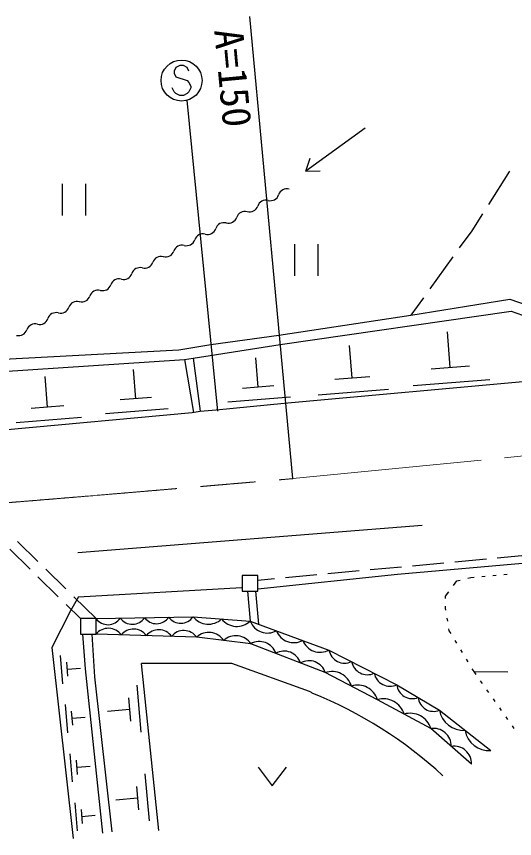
# Model space of a CAD drawing. Units: millimetres, scale not verified. Extents: x 40000 to 680000, y 20000 to 380000.
# Drawn here: x 310913 to 342516, y 261465 to 313593 of the extents above; entities that cross this region are included whole.
import ezdxf
from ezdxf.enums import TextEntityAlignment as Align

# ---------------------------------------------------------------- set-up
doc = ezdxf.new("R2010")
doc.units = ezdxf.units.MM
doc.header["$LTSCALE"] = 1000
doc.linetypes.add('CHAIN', pattern=[18.5, 12, -1.5, 3.5, -1.5])
for name, color, linetype, lineweight in [('M-BGD', 7, 'Continuous', 25), ('M-BMK', 2, 'CHAIN', 13), ('M-BMK-SRVR', 3, 'Continuous', 25), ('M-STR-STRC', 7, 'Continuous', 25), ('M-STR-STRD', 7, 'Continuous', 25)]:
    doc.layers.add(name, color=color, linetype=linetype, lineweight=lineweight)
doc.styles.add('ＭＳ ゴシック', font='')
doc.styles.get('ＭＳ ゴシック').set_extended_font_data('MS Gothic')

msp = doc.modelspace()

# ---------------------------------------------------------------- linework, layer by layer
at = {"layer": 'M-BGD'}
for p, q in [((333048, 306518), (329267, 303777)), ((329267, 303777), (329546, 304615)), ((329267, 303777), (330181, 303794)), ((342199, 303780), (340856, 301672)), ((313824, 302970), (313824, 300970)), ((315324, 300970), (315324, 302970)), ((340480, 301082), (339795, 300007)), ((339795, 300007), (339007, 298913)), ((328556, 299148), (328556, 297148)), ((330056, 297148), (330056, 299148)), ((338598, 298345), (337138, 296316)), ((336729, 295748), (335941, 294654)), ((335941, 294654), (342207, 295670)), ((342207, 295670), (344408, 294908)), ((327559, 293384), (335941, 294654)), ((327644, 292792), (342291, 294908)), ((342291, 294908), (344239, 294231)), ((338436, 291323), (338254, 293586)), ((323241, 292792), (327559, 293384)), ((308509, 291776), (321209, 292453)), ((321209, 292453), (323241, 292792)), ((322121, 291926), (327644, 292792)), ((332217, 290654), (332051, 292729)), ((321582, 291836), (322121, 291926)), ((322121, 291926), (322564, 288558)), ((326255, 290088), (326106, 291945)), ((327898, 289066), (363204, 292284)), ((306973, 290880), (321582, 291836)), ((321582, 291836), (322139, 288487)), ((339648, 291419), (337223, 291227)), ((318495, 289357), (318346, 291214)), ((312892, 288824), (312732, 290758)), ((333329, 290742), (331106, 290566)), ((340937, 290545), (336088, 290161)), ((327250, 290167), (325260, 290009)), ((334510, 289941), (330065, 289589)), ((319490, 289436), (317500, 289278)), ((328308, 289450), (324328, 289134)), ((313928, 288909), (311857, 288739)), ((323580, 288643), (327898, 289066)), ((310118, 287373), (322056, 288474)), ((320548, 288719), (316568, 288403)), ((322056, 288474), (322564, 288558)), ((322564, 288558), (323580, 288643)), ((315032, 288165), (310889, 287825)), ((335095, 278229), (373195, 281616)), ((310987, 280304), (312270, 279042)), ((310494, 279811), (311778, 278550)), ((341423, 279264), (343414, 279448)), ((336046, 278766), (338037, 278950)), ((338734, 279015), (340726, 279199)), ((312770, 278552), (314053, 277290)), ((330669, 278268), (332660, 278453)), ((333357, 278517), (335349, 278702)), ((312277, 278060), (313562, 276798)), ((326224, 277308), (335095, 278229)), ((326224, 277857), (327283, 277955)), ((327980, 278020), (329971, 278204)), ((338864, 277810), (339063, 277857)), ((339549, 277975), (339747, 278022)), ((339747, 278022), (339946, 278041)), ((340444, 278087), (340643, 278105)), ((341141, 278151), (341340, 278169)), ((341838, 278215), (342037, 278233)), ((314859, 276790), (325189, 277382)), ((338652, 277521), (338864, 277810)), ((325567, 277149), (325744, 275249)), ((326072, 277149), (326267, 275051)), ((338142, 276831), (338355, 277119)), ((338142, 276696), (338142, 276831)), ((314061, 276308), (314975, 275411)), ((314859, 276790), (314337, 275897)), ((314552, 276799), (315965, 275411)), ((314337, 275897), (313166, 273572)), ((338142, 276061), (338142, 276196)), ((338161, 275943), (338142, 276061)), ((338275, 275252), (338242, 275449)), ((338375, 274639), (338355, 274758)), ((315113, 274421), (315283, 272218)), ((315706, 274421), (315875, 271710)), ((338486, 274457), (338375, 274639)), ((338849, 273858), (338745, 274029)), ((313166, 273572), (314521, 261465)), ((339213, 273260), (339109, 273431)), ((313857, 271285), (313714, 273072)), ((314178, 271760), (314107, 272654)), ((339576, 272662), (339472, 272833)), ((314143, 272207), (314977, 272274)), ((315283, 272218), (316383, 261804)), ((324583, 272574), (318839, 272556)), ((319939, 261973), (318839, 272556)), ((329503, 270782), (324583, 272574)), ((339946, 272051), (339835, 272234)), ((315875, 271710), (316976, 261888)), ((339946, 272051), (342095, 272035)), ((340073, 271873), (339946, 272051)), ((318542, 271187), (318814, 268214)), ((340477, 271301), (340361, 271464)), ((340881, 270730), (340766, 270893)), ((318015, 270389), (318152, 268902)), ((341285, 270158), (341170, 270321)), ((314167, 268172), (314016, 269959)), ((314487, 268649), (314411, 269542)), ((318083, 269646), (316696, 269517)), ((341689, 269586), (341574, 269750)), ((314449, 269096), (315283, 269167)), ((342093, 269015), (341978, 269178)), ((342498, 268443), (342382, 268607)), ((314478, 265059), (314326, 266846)), ((314797, 265536), (314722, 266430)), ((314759, 265983), (315593, 266054)), ((326239, 266001), (327139, 264801)), ((327139, 264801), (328039, 266001)), ((319057, 265566), (319330, 262592)), ((318531, 264768), (318667, 263281)), ((318599, 264024), (317212, 263896)), ((314788, 261946), (314637, 263733)), ((315108, 262423), (315032, 263317)), ((315070, 262870), (315904, 262941))]:
    msp.add_line(p, q, dxfattribs=at)
for points in [[(326224, 278139), (325234, 278139), (325234, 277149), (326224, 277149)], [(315965, 275411), (314975, 275411), (314975, 274421), (315965, 274421)]]:
    msp.add_lwpolyline(points, close=True, dxfattribs=at)
for points in [[(315965, 275411), (322121, 275531), (325744, 275249), (330743, 273419), (335050, 271220), (337752, 269609), (341009, 267042)], [(339794, 266182), (337202, 268441), (333814, 270264), (330509, 271987), (325789, 273819), (322351, 274234), (315965, 274421)]]:
    msp.add_lwpolyline(points, dxfattribs=at)
for centre, radius, start, end in [((328066, 302114), 544, 74.5818, 161.7874), ((326735, 301401), 544, 74.5818, 161.7874), ((327033, 302454), 544, 254.5818, 341.7874), ((325702, 301741), 544, 254.5818, 341.7874), ((324371, 301028), 544, 254.5818, 341.7874), ((325404, 300688), 544, 74.5818, 161.7874), ((324073, 299974), 544, 74.5818, 161.7874), ((322743, 299261), 544, 74.5818, 161.7874), ((323040, 300314), 544, 254.5818, 341.7874), ((321709, 299601), 544, 254.5818, 341.7874), ((320379, 298888), 544, 254.5818, 341.7874), ((321412, 298548), 544, 74.5818, 161.7874), ((320081, 297835), 544, 74.5818, 161.7874), ((318750, 297122), 544, 74.5818, 161.7874), ((319048, 298175), 544, 254.5818, 341.7874), ((317717, 297462), 544, 254.5818, 341.7874), ((317419, 296408), 544, 74.5818, 161.7874), ((316088, 295695), 544, 74.5818, 161.7874), ((316386, 296748), 544, 254.5818, 341.7874), ((315055, 296035), 544, 254.5818, 341.7874), ((313724, 295322), 544, 254.5818, 341.7874), ((314757, 294982), 544, 74.5818, 161.7874), ((313426, 294269), 544, 74.5818, 161.7874), ((312095, 293556), 544, 74.5818, 161.7874), ((312393, 294609), 544, 254.5818, 341.7874), ((311062, 293896), 544, 254.5818, 341.7874), ((316724, 275966), 940, 216.2035, 326.045), ((318263, 275996), 940, 216.2035, 326.045), ((319802, 276027), 940, 216.2035, 326.045), ((321341, 276057), 940, 216.2035, 326.045), ((323092, 276290), 1232, 218.0169, 313.07), ((324903, 276149), 1232, 218.0169, 313.07), ((326847, 275680), 1184, 201.356, 298.4252), ((316746, 273800), 997, 35.1133, 141.5381), ((318342, 273754), 997, 35.1133, 141.5381), ((319939, 273707), 997, 35.1133, 141.5381), ((321535, 273660), 997, 35.1133, 141.5381), ((323122, 273399), 1137, 33.5162, 132.7112), ((324841, 273191), 1137, 33.5162, 132.7112), ((328513, 275070), 1184, 201.356, 298.4252), ((326326, 272870), 1090, 18.07, 119.5182), ((330180, 274460), 1184, 201.356, 298.4252), ((327899, 272260), 1090, 18.07, 119.5182), ((331739, 273597), 1012, 190.157, 295.7546), ((329473, 271649), 1090, 18.07, 119.5182), ((333175, 272864), 1012, 190.157, 295.7546), ((330926, 270771), 1286, 16.002, 108.9199), ((334610, 272132), 1012, 190.157, 295.7546), ((332579, 269909), 1286, 16.002, 108.9199), ((336019, 271310), 974, 185.2901, 293.0994), ((321318, 254525), 18201, 62.6655, 63.2786), ((319389, 245251), 27443, 47.3755, 67.9852), ((334208, 268966), 1356, 16.5527, 106.8799), ((337370, 270504), 974, 185.2901, 293.0994), ((339274, 269865), 1544, 189.5558, 273.946), ((335902, 268054), 1356, 16.5527, 106.8799), ((337375, 267331), 1123, 359.0117, 98.8452), ((340903, 268581), 1544, 189.5558, 273.946), ((338671, 266202), 1123, 359.0117, 98.8452)]:
    msp.add_arc(centre, radius, start, end, dxfattribs=at)
at = {"layer": 'M-BMK'}
msp.add_line((328451, 284285), (370614, 288439), dxfattribs=at)
msp.add_open_spline([(272212, 280494), (276888, 280591), (278109, 280627), (281887, 280780), (286810, 280979), (289564, 281179), (294481, 281502), (299506, 281833), (302315, 282113), (307334, 282517), (315585, 283181), (318173, 283409), (328451, 284285)], degree=3, knots=[0, 0, 0, 0, 1, 1, 1, 2, 2, 2, 3, 3, 3, 4, 4, 4, 4], dxfattribs=at)
at = {"layer": 'M-BMK-SRVR'}
msp.add_line((328451, 284285), (325712, 313593), dxfattribs=at)
at = {"layer": 'M-STR-STRC'}
for p, q in [((321033, 310359), (320915, 310122)), ((321270, 310477), (321033, 310359)), ((321506, 310477), (321270, 310477)), ((321742, 310359), (321506, 310477)), ((321860, 310122), (321742, 310359)), ((320915, 310122), (320915, 310004)), ((320915, 310004), (321033, 309768)), ((321033, 309768), (321742, 309531)), ((321742, 309531), (321860, 309413)), ((321860, 309413), (321979, 309177)), ((321979, 309177), (321979, 309059)), ((320915, 308822), (320797, 309059)), ((321033, 308704), (320915, 308822)), ((321270, 308586), (321033, 308704)), ((321742, 308704), (321506, 308586)), ((321860, 308822), (321742, 308704)), ((321979, 309059), (321860, 308822)), ((321506, 308586), (321270, 308586)), ((321726, 308276), (323670, 288558))]:
    msp.add_line(p, q, dxfattribs=at)
msp.add_circle((321388, 309531), 1300, dxfattribs=at)
at = {"layer": 'M-STR-STRD'}
msp.add_line((336661, 281325), (314819, 279587), dxfattribs=at)

# ---------------------------------------------------------------- texts
at = {"layer": 'M-BMK-SRVR', "style": 'ＭＳ ゴシック'}
msp.add_text('A=150', height=1833, rotation=275.34, dxfattribs=at).set_placement((324371, 312796), align=Align.MIDDLE_LEFT)

doc.saveas('drawing.dxf')
